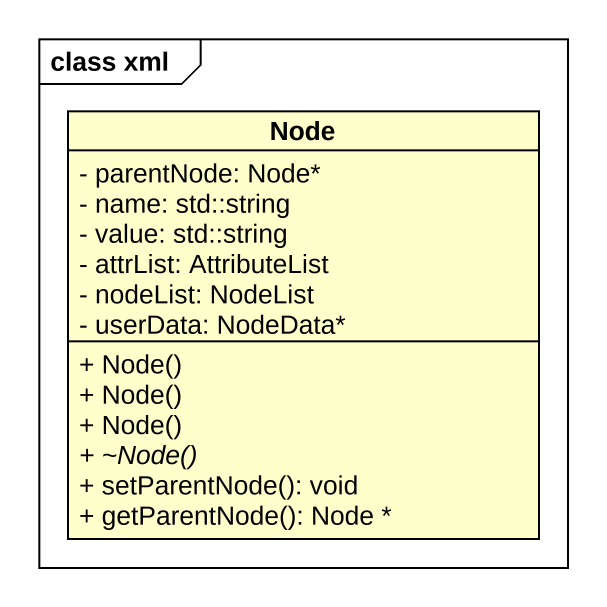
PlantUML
@startuml
mainframe class xml
hide circle
hide empty members
skinparam classAttributeIconSize 0
class "Node" as Node_ {
  - parentNode: Node*
  - name: std::string
  - value: std::string
  - attrList: AttributeList
  - nodeList: NodeList
  - userData: NodeData*
  + Node()
  + Node()
  + Node()
  {abstract} + ~Node()
  + setParentNode(): void
  + getParentNode(): Node *
}
@enduml
